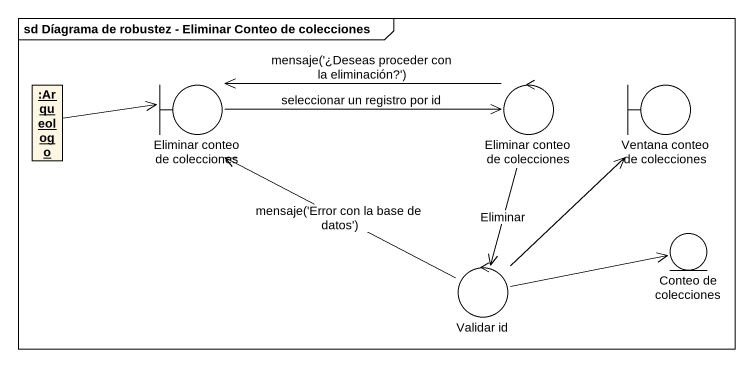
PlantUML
@startuml
mainframe sd Díagrama de robustez - Eliminar Conteo de colecciones
allowmixing
hide circle
hide empty members
object ":Arqueologo" as Arqueologo
boundary "Eliminar conteo de colecciones" as Eliminar_conteo_de
control "Eliminar conteo de colecciones" as Eliminar_conteo_de_2
boundary "Ventana conteo de colecciones" as Ventana_conteo_de
entity "Conteo de colecciones" as Conteo_de_colecciones
control "Validar id" as Validar_id
Arqueologo -right-> Eliminar_conteo_de
Eliminar_conteo_de -right-> Eliminar_conteo_de_2 : seleccionar un registro por id
Eliminar_conteo_de_2 -left-> Eliminar_conteo_de : mensaje('¿Deseas proceder con la eliminación?')
Eliminar_conteo_de_2 --> Validar_id : Eliminar
Validar_id -up-> Eliminar_conteo_de : mensaje('Error con la base de datos')
Validar_id -up-> Ventana_conteo_de
Validar_id -right-> Conteo_de_colecciones
@enduml
